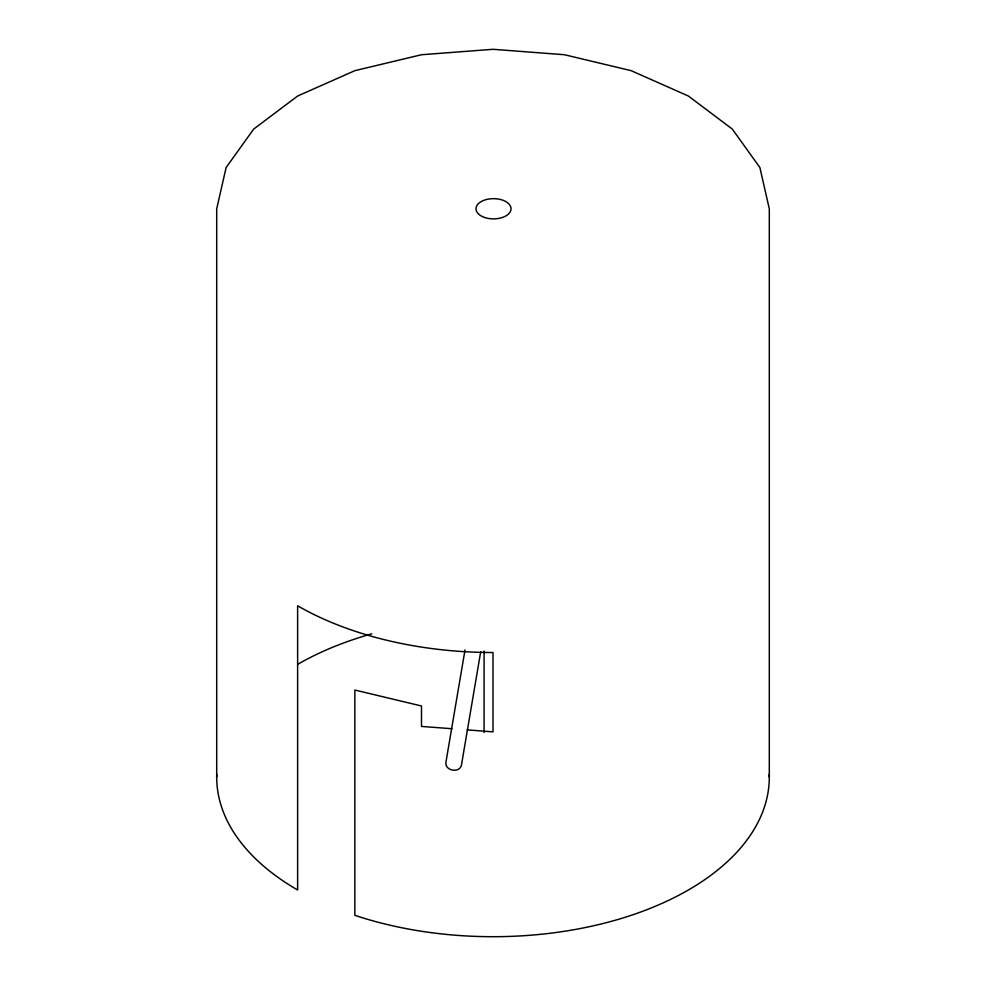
<?xml version="1.0" encoding="UTF-8"?>
<svg xmlns="http://www.w3.org/2000/svg" width="986" height="986" viewBox="0 0 986 986"><rect width="100%" height="100%" fill="white"/><g stroke="black" fill="none" stroke-linecap="round" stroke-linejoin="round"><path stroke-width="1.48" d="M465.01 649.984L445.918 762.301C444.661 770.707 459.143 773.517 461.386 765.444L480.724 651.61M451.921 728.728L421.49 726.423L421.49 705.988L354.849 690.04L354.849 915.328A276.302 159.522 0 0 0 633.369 914.589A276.302 159.522 0 0 0 769.253 774.22M467.13 729.887L493 731.858L493 652.522A276.302 159.522 0 0 1 297.624 605.798L297.624 889.976A276.302 159.522 0 0 1 216.747 774.22M769.302 777.178L769.302 208.822L759.886 167.534L732.29 129.067L688.376 96.024L631.151 70.672L564.51 54.735L493 49.3L421.49 54.735L354.849 70.672L297.624 96.024L253.71 129.067L226.114 167.534L216.698 208.822L216.698 777.178M484.077 651.056L484.077 732.573M297.624 664.379A276.302 159.522 0 0 1 371.808 633.813M484.755 217.524A17.501 10.106 0 0 0 511.019 208.785A17.501 10.106 0 0 0 484.779 200.01A17.501 10.106 0 0 0 484.755 217.524"/></g></svg>
